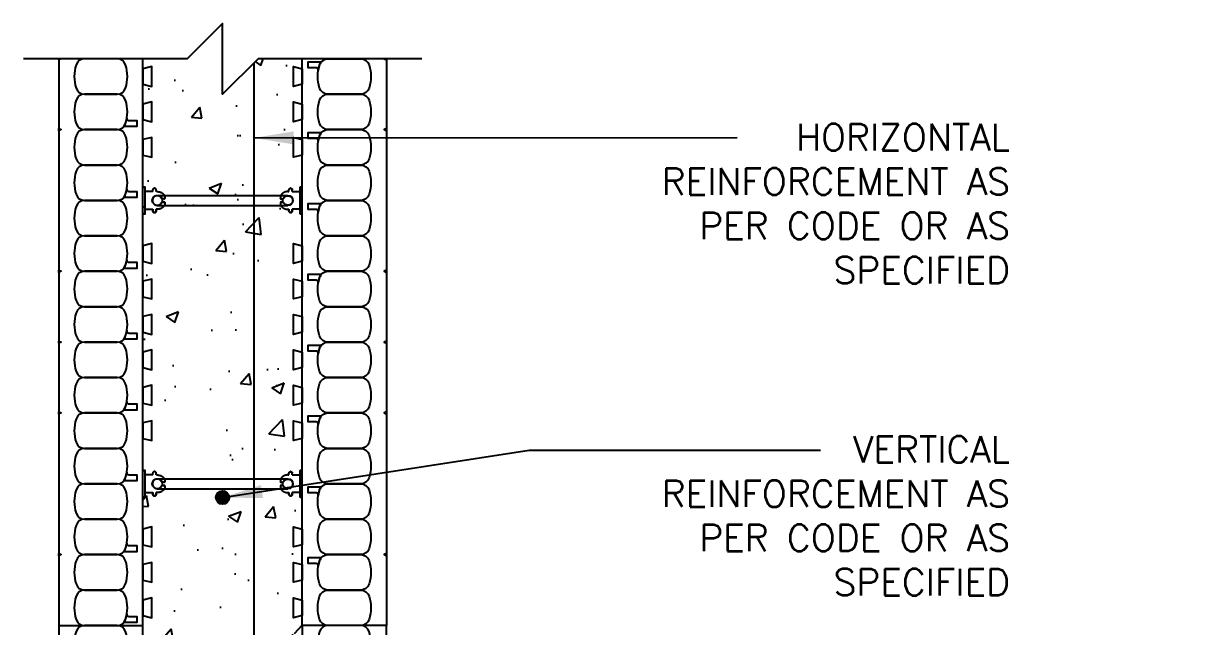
# Model space of a CAD drawing. Header units: inches. Extents: x 349.7 to 382.6, y 97.4 to 155.9.
# Drawn here: x 349.66 to 382.61, y 138.88 to 155.91 of the extents above; entities that cross this region are included whole.
import ezdxf

# ---------------------------------------------------------------- set-up
doc = ezdxf.new("R2010")
doc.units = ezdxf.units.IN
doc.header["$MEASUREMENT"] = 0
for name, color, linetype in [('HATCH', 12, 'Continuous'), ('line25', 2, 'Continuous'), ('LINE3', 3, 'Continuous'), ('LINE50', 5, 'Continuous'), ('LINE65', 3, 'Continuous'), ('LINE9', 9, 'Continuous'), ('TEXT', 4, 'Continuous')]:
    doc.layers.add(name, color=color, linetype=linetype)
doc.styles.add('DIM', font='romans.shx', dxfattribs={"width": 0.7})
doc.styles.add('ROMANS', font='romans.shx', dxfattribs={"height": 0.75})
doc.dimstyles.new('ext_12', dxfattribs={"dimscale": 12, "dimtxt": 0.09375, "dimasz": 0.09375, "dimexe": 0.09375, "dimexo": 0.0625, "dimgap": 0.0625, "dimtad": 1, "dimzin": 3, "dimdsep": 46, "dimlunit": 4, "dimtxsty": 'DIM', "dimcen": 0.09, "dimdle": 0.09375, "dimclrt": 4, "dimadec": 0, "dimazin": 0, "dimtfac": 1, "dimtmove": 2, "dimatfit": 3, "dimfxl": 0, "dimfrac": 2, "dimtolj": 1, "dimtzin": 0, "dimarcsym": 0})

# ---------------------------------------------------------------- blocks, each defined once
blk = doc.blocks.new('WEB_4_CENTRE_TOP')
for p, q in [((3.688, 0.141), (0, 0.141)), ((3.688, -0.141), (0, -0.141))]:
    blk.add_line(p, q)
for centre in [(0, 0), (3.688, 0)]:
    blk.add_circle(centre, 0.141)
blk = doc.blocks.new('Connector')
at = {"layer": 'LINE9'}
for p, q in [((0.062, -0.375), (0.062, 0.375)), ((0.281, 0.25), (0.062, 0.25))]:
    blk.add_line(p, q, dxfattribs=at)
for points, weights in [([(0.007, 0.375), (0.004, 0.375), (0, 0.375)], [1, 0.972587069138, 0.950305488115]), ([(0.327, 0.343), (0.308, 0.343), (0.281, 0.317), (0.281, 0.297)], [1, 0.85355339, 0.85355339, 1]), ([(0.328, 0.343), (0.327, 0.343), (0.327, 0.343)], [1, 0.70710678, 1]), ([(0.375, 0.297), (0.375, 0.317), (0.348, 0.343), (0.329, 0.343)], [1, 0.85355339, 0.85355339, 1]), ([(0.406, 0.25), (0.546, 0.25), (0.619, 0.131)], [0.958404415409, 0.794674173519, 0.864651571113]), ([(0.619, 0.052), (0.612, 0.049), (0.604, 0.049)], [0.83615024178, 0.892081430621, 1]), ([(0.281, -0.297), (0.281, -0.317), (0.308, -0.343), (0.327, -0.343)], [1, 0.85355339, 0.85355339, 1]), ([(0.327, -0.343), (0.281, -0.343), (0.281, -0.297)], [1, 0.70710678, 1]), ([(0.329, -0.343), (0.348, -0.343), (0.375, -0.317), (0.375, -0.297)], [1, 0.85355339, 0.85355339, 1]), ([(0.375, -0.297), (0.375, -0.343), (0.329, -0.343)], [1, 0.70710678, 1]), ([(0.619, -0.131), (0.546, -0.25), (0.406, -0.25)], [0.864651574428, 0.794674169686, 0.958404415195]), ([(0.604, -0.049), (0.612, -0.049), (0.619, -0.052)], [1, 0.89208144177, 0.836150253337]), ([(0, -0.375), (0.004, -0.375), (0.007, -0.375)], [0.950305488115, 0.972587069138, 1])]:
    blk.add_rational_spline(points, weights, degree=2, dxfattribs=at)
for points, degree in [([(0, 0.375), (0.002, 0.375), (0.005, 0.375), (0.007, 0.375)], 3), ([(0.007, 0.375), (0.021, 0.375), (0.051, 0.375), (0.062, 0.375), (0.062, 0.375)], 3), ([(0.327, 0.343), (0.327, 0.343), (0.328, 0.343), (0.328, 0.343)], 3), ([(0.328, 0.343), (0.329, 0.343), (0.329, 0.343), (0.329, 0.343)], 3), ([(0.281, 0.25), (0.281, 0.297)], 1), ([(0.375, 0.25), (0.375, 0.297)], 1), ([(0.406, 0.25), (0.375, 0.25)], 1), ([(0.406, 0.25), (0.406, 0.25)], 1), ([(0.406, 0.25), (0.406, 0.25)], 1), ([(0.406, 0.25), (0.406, 0.25)], 1), ([(0.406, 0.25), (0.406, 0.25)], 1), ([(0.406, 0.25), (0.406, 0.25)], 1), ([(0.406, 0.25), (0.406, 0.25)], 1), ([(0.406, 0.25), (0.406, 0.25)], 1), ([(0.406, 0.25), (0.406, 0.25)], 1), ([(0.406, 0.25), (0.406, 0.25)], 1), ([(0.406, 0.25), (0.406, 0.25)], 1), ([(0.406, 0.25), (0.406, 0.25)], 1), ([(0.406, 0.25), (0.406, 0.25)], 1), ([(0.406, 0.25), (0.406, 0.25)], 1), ([(0.406, 0.25), (0.406, 0.25)], 1), ([(0.406, 0.25), (0.406, 0.25)], 1), ([(0.406, 0.25), (0.406, 0.25)], 1), ([(0.406, 0.25), (0.406, 0.25)], 1), ([(0.406, 0.25), (0.406, 0.25)], 1), ([(0.406, 0.25), (0.406, 0.25)], 1), ([(0.406, 0.25), (0.406, 0.25)], 1), ([(0.406, 0.25), (0.406, 0.25)], 1), ([(0.406, 0.25), (0.406, 0.25)], 1), ([(0.406, 0.25), (0.406, 0.25)], 1), ([(0.406, 0.25), (0.406, 0.25)], 1), ([(0.604, 0.049), (0.532, 0.049)], 1), ([(0.532, 0.049), (0.532, 0.049)], 1), ([(0.532, 0.049), (0.532, 0.049)], 1), ([(0.532, 0.049), (0.532, 0.049)], 1), ([(0.532, 0.049), (0.532, 0.049)], 1), ([(0.532, 0.049), (0.532, 0.049)], 1), ([(0.532, 0.049), (0.532, 0.049)], 1), ([(0.532, 0.049), (0.532, 0.049)], 1), ([(0.532, 0.049), (0.532, 0.049)], 1), ([(0.532, 0.049), (0.532, 0.049)], 1), ([(0.532, 0.049), (0.532, 0.049)], 1), ([(0.604, 0.049), (0.609, 0.049), (0.614, 0.05), (0.619, 0.052)], 3), ([(0.604, 0.049), (0.604, 0.049)], 1), ([(0.604, 0.049), (0.604, 0.049)], 1), ([(0.604, 0.049), (0.604, 0.049)], 1), ([(0.604, 0.049), (0.604, 0.049)], 1), ([(0.619, 0.131), (0.619, 0.052)], 1), ([(0.619, 0.131), (0.619, 0.131)], 1), ([(0.619, 0.131), (0.619, 0.131)], 1), ([(0.619, 0.131), (0.619, 0.131)], 1), ([(0.619, 0.131), (0.619, 0.131)], 1), ([(0.062, -0.25), (0.281, -0.25)], 1), ([(0.281, -0.297), (0.281, -0.25)], 1), ([(0.281, -0.25), (0.281, -0.297)], 1), ([(0.375, -0.25), (0.375, -0.297)], 1), ([(0.375, -0.297), (0.375, -0.25)], 1), ([(0.406, -0.25), (0.375, -0.25)], 1), ([(0.406, -0.25), (0.406, -0.25)], 1), ([(0.406, -0.25), (0.406, -0.25)], 1), ([(0.406, -0.25), (0.406, -0.25)], 1), ([(0.406, -0.25), (0.406, -0.25)], 1), ([(0.406, -0.25), (0.406, -0.25)], 1), ([(0.406, -0.25), (0.406, -0.25)], 1), ([(0.406, -0.25), (0.406, -0.25)], 1), ([(0.406, -0.25), (0.406, -0.25)], 1), ([(0.406, -0.25), (0.406, -0.25)], 1), ([(0.406, -0.25), (0.406, -0.25)], 1), ([(0.406, -0.25), (0.406, -0.25)], 1), ([(0.532, -0.049), (0.604, -0.049)], 1), ([(0.604, -0.049), (0.58, -0.049), (0.556, -0.049), (0.532, -0.049)], 3), ([(0.532, -0.049), (0.532, -0.049)], 1), ([(0.532, -0.049), (0.532, -0.049)], 1), ([(0.532, -0.049), (0.532, -0.049)], 1), ([(0.532, -0.049), (0.532, -0.049)], 1), ([(0.619, -0.052), (0.614, -0.05), (0.609, -0.049), (0.604, -0.049)], 3), ([(0.604, -0.049), (0.604, -0.049)], 1), ([(0.604, -0.049), (0.604, -0.049)], 1), ([(0.604, -0.049), (0.604, -0.049)], 1), ([(0.604, -0.049), (0.604, -0.049)], 1), ([(0.604, -0.049), (0.604, -0.049)], 1), ([(0.604, -0.049), (0.604, -0.049)], 1), ([(0.604, -0.049), (0.604, -0.049)], 1), ([(0.604, -0.049), (0.604, -0.049)], 1), ([(0.619, -0.052), (0.619, -0.131)], 1), ([(0.619, -0.131), (0.619, -0.131)], 1), ([(0.619, -0.131), (0.619, -0.131)], 1), ([(0.619, -0.131), (0.619, -0.131)], 1), ([(0.619, -0.131), (0.619, -0.131)], 1), ([(0.007, -0.375), (0.005, -0.375), (0.002, -0.375), (0, -0.375)], 3), ([(0.062, -0.375), (0.062, -0.375), (0.051, -0.375), (0.021, -0.375), (0.007, -0.375)], 3), ([(0.328, -0.343), (0.328, -0.343), (0.327, -0.343), (0.327, -0.343)], 3), ([(0.329, -0.343), (0.329, -0.343), (0.329, -0.343), (0.328, -0.343)], 3)]:
    blk.add_open_spline(points, degree=degree, dxfattribs=at)
for points, weights, knots in [([(0.062, 0.375), (0.062, 0.375), (0.046, 0.375), (0.03, 0.375), (0.007, 0.375)], [0.868718858569, 0.861102746415, 1, 0.861102734288, 0.868718859898], [0, 0, 0, 0.5, 0.5, 1, 1, 1]), ([(0.532, 0.049), (0.472, 0.203), (0.333, 0.113), (0.157, 0), (0.333, -0.113), (0.472, -0.203), (0.532, -0.049)], [0.899508922286, 0.599718215298, 1, 0.54226024, 1, 0.599718224335, 0.899508908749], [0, 0, 0, 0.318112, 0.318112, 0.681888, 0.681888, 1, 1, 1]), ([(0.007, -0.375), (0.03, -0.375), (0.046, -0.375), (0.062, -0.375), (0.062, -0.375)], [0.868718859319, 0.861102739573, 1, 0.861102742958, 0.868718858948], [0, 0, 0, 0.5, 0.5, 1, 1, 1])]:
    blk.add_rational_spline(points, weights, degree=2, knots=knots, dxfattribs=at)

msp = doc.modelspace()

# ---------------------------------------------------------------- hatches: boundary and pattern name
at = {"layer": 'HATCH'}
h = msp.add_hatch(dxfattribs=at)
h.set_pattern_fill('AR-CONC', color=256, scale=0.5, style=0)
h.set_pattern_definition([(50, (82.9807, 17.8947), (3.5863, -0.31376), [0.375, -4.125]), (355, (82.9807, 17.8947), (-0.693757, 3.76096), [0.3, -3.3]), (100.4514, (83.2795, 17.8685), (2.892547, 3.447198), [0.3187, -3.50571]), (46.1842, (82.9807, 18.8947), (5.336205, -0.827595), [0.5625, -6.1875]), (96.6356, (83.4254, 18.8257), (4.67331, 4.87059), [0.47805, -5.258565]), (351.1842, (82.9807, 18.8947), (4.67331, 4.87059), [0.45, -4.95]), (21, (83.4807, 18.6447), (2.984535, -2.013094), [0.375, -4.125]), (326, (83.4807, 18.6447), (1.216577, 3.62575), [0.3, -3.3]), (71.4514, (83.7294, 18.477), (4.201113, 1.612652), [0.3187, -3.50571]), (37.5, (82.9807, 17.8947), (0.0607993, 1.6644693), [0, -3.26, 0, -3.35, 0, -3.3125]), (7.5, (82.9807, 17.8947), (1.315348, 1.972059), [0, -1.91, 0, -3.185, 0, -1.2625]), (327.5, (81.8657, 17.8947), (2.669112, -0.1127744), [0, -1.25, 0, -3.9, 0, -5.175]), (317.5, (81.3657, 17.8947), (2.915931, 0.500525), [0, -1.625, 0, -2.59, 0, -3.675])])
edge = h.paths.add_edge_path()
edge.add_line((381.6133, 127.9125), (381.6133, 128.9125))
edge.add_line((381.6133, 128.9125), (380.6133, 129.9125))
edge.add_line((380.6133, 129.9125), (382.6133, 129.9125))
edge.add_line((382.6133, 129.9125), (381.6133, 130.9125))
edge.add_line((381.6133, 130.9125), (381.6133, 131.9125))
edge.add_line((381.6133, 131.9125), (381.5011, 131.9125))
edge.add_line((381.5011, 131.9125), (381.5635, 132.1625))
edge.add_line((381.5635, 132.1625), (381.0011, 132.1625))
edge.add_line((381.0011, 132.1625), (381.0635, 131.9125))
edge.add_line((381.0635, 131.9125), (380.5011, 131.9125))
edge.add_line((380.5011, 131.9125), (380.5635, 132.1625))
edge.add_line((380.5635, 132.1625), (380.2823, 132.1625))
edge.add_line((380.2823, 132.1625), (380.0011, 132.1625))
edge.add_line((380.0011, 132.1625), (380.0635, 131.9125))
edge.add_line((380.0635, 131.9125), (379.5011, 131.9125))
edge.add_line((379.5011, 131.9125), (379.5635, 132.1625))
edge.add_line((379.5635, 132.1625), (379.0011, 132.1625))
edge.add_line((379.0011, 132.1625), (379.0635, 131.9125))
edge.add_line((379.0635, 131.9125), (378.5011, 131.9125))
edge.add_line((378.5011, 131.9125), (378.5635, 132.1625))
edge.add_line((378.5635, 132.1625), (378.0011, 132.1625))
edge.add_line((378.0011, 132.1625), (378.0635, 131.9125))
edge.add_line((378.0635, 131.9125), (377.5011, 131.9125))
edge.add_line((377.5011, 131.9125), (377.5635, 132.1625))
edge.add_line((377.5635, 132.1625), (375.0011, 132.1625))
edge.add_line((375.0011, 132.1625), (375.0635, 131.9125))
edge.add_line((375.0635, 131.9125), (374.5011, 131.9125))
edge.add_line((374.5011, 131.9125), (374.5635, 132.1625))
edge.add_line((374.5635, 132.1625), (374.0011, 132.1625))
edge.add_line((374.0011, 132.1625), (374.0635, 131.9125))
edge.add_line((374.0635, 131.9125), (373.5011, 131.9125))
edge.add_line((373.5011, 131.9125), (373.5635, 132.1625))
edge.add_line((373.5635, 132.1625), (373.0011, 132.1625))
edge.add_line((373.0011, 132.1625), (373.0635, 131.9125))
edge.add_line((373.0635, 131.9125), (372.5011, 131.9125))
edge.add_line((372.5011, 131.9125), (372.5635, 132.1625))
edge.add_line((372.5635, 132.1625), (372.0011, 132.1625))
edge.add_line((372.0011, 132.1625), (372.0635, 131.9125))
edge.add_line((372.0635, 131.9125), (371.5011, 131.9125))
edge.add_line((371.5011, 131.9125), (371.5635, 132.1625))
edge.add_line((371.5635, 132.1625), (371.0011, 132.1625))
edge.add_line((371.0011, 132.1625), (371.0635, 131.9125))
edge.add_line((371.0635, 131.9125), (370.5011, 131.9125))
edge.add_line((370.5011, 131.9125), (370.5635, 132.1625))
edge.add_line((370.5635, 132.1625), (370.0011, 132.1625))
edge.add_line((370.0011, 132.1625), (370.0635, 131.9125))
edge.add_line((370.0635, 131.9125), (369.5011, 131.9125))
edge.add_line((369.5011, 131.9125), (369.5635, 132.1625))
edge.add_line((369.5635, 132.1625), (367.0011, 132.1625))
edge.add_line((367.0011, 132.1625), (367.0635, 131.9125))
edge.add_line((367.0635, 131.9125), (366.5011, 131.9125))
edge.add_line((366.5011, 131.9125), (366.5635, 132.1625))
edge.add_line((366.5635, 132.1625), (366.0011, 132.1625))
edge.add_line((366.0011, 132.1625), (366.0635, 131.9125))
edge.add_line((366.0635, 131.9125), (365.5011, 131.9125))
edge.add_line((365.5011, 131.9125), (365.5635, 132.1625))
edge.add_line((365.5635, 132.1625), (365.0011, 132.1625))
edge.add_line((365.0011, 132.1625), (365.0635, 131.9125))
edge.add_line((365.0635, 131.9125), (364.5011, 131.9125))
edge.add_line((364.5011, 131.9125), (364.5635, 132.1625))
edge.add_line((364.5635, 132.1625), (364.0011, 132.1625))
edge.add_line((364.0011, 132.1625), (364.0635, 131.9125))
edge.add_line((364.0635, 131.9125), (363.5011, 131.9125))
edge.add_line((363.5011, 131.9125), (363.5635, 132.1625))
edge.add_line((363.5635, 132.1625), (363.0011, 132.1625))
edge.add_line((363.0011, 132.1625), (363.0635, 131.9125))
edge.add_line((363.0635, 131.9125), (362.5011, 131.9125))
edge.add_line((362.5011, 131.9125), (362.5635, 132.1625))
edge.add_line((362.5635, 132.1625), (362.0011, 132.1625))
edge.add_line((362.0011, 132.1625), (362.0635, 131.9125))
edge.add_line((362.0635, 131.9125), (361.5011, 131.9125))
edge.add_line((361.5011, 131.9125), (361.5635, 132.1625))
edge.add_line((361.5635, 132.1625), (358.7823, 132.1625))
edge.add_arc((358.7823, 133.4125), 1.25, 180, 270, ccw=False)
edge.add_line((357.5323, 133.4125), (357.5323, 136.1936))
edge.add_line((357.5323, 136.1936), (357.2823, 136.1313))
edge.add_line((357.2823, 136.1313), (357.2823, 136.6936))
edge.add_line((357.2823, 136.6936), (357.5323, 136.6313))
edge.add_line((357.5323, 136.6313), (357.5323, 137.1936))
edge.add_line((357.5323, 137.1936), (357.2823, 137.1313))
edge.add_line((357.2823, 137.1313), (357.2823, 137.6936))
edge.add_line((357.2823, 137.6936), (357.5323, 137.6313))
edge.add_line((357.5323, 137.6313), (357.5323, 138.1936))
edge.add_line((357.5323, 138.1936), (357.2823, 138.1313))
edge.add_line((357.2823, 138.1313), (357.2823, 138.6936))
edge.add_line((357.2823, 138.6936), (357.5323, 138.6313))
edge.add_line((357.5323, 138.6313), (357.5323, 139.1936))
edge.add_line((357.5323, 139.1936), (357.2823, 139.1313))
edge.add_line((357.2823, 139.1313), (357.2823, 139.6936))
edge.add_line((357.2823, 139.6936), (357.5323, 139.6313))
edge.add_line((357.5323, 139.6313), (357.5323, 140.1936))
edge.add_line((357.5323, 140.1936), (357.2823, 140.1313))
edge.add_line((357.2823, 140.1313), (357.2823, 140.6936))
edge.add_line((357.2823, 140.6936), (357.5323, 140.6313))
edge.add_line((357.5323, 140.6313), (357.5323, 141.1936))
edge.add_line((357.5323, 141.1936), (357.2823, 141.1313))
edge.add_line((357.2823, 141.1313), (357.2823, 141.6936))
edge.add_line((357.2823, 141.6936), (357.5323, 141.6313))
edge.add_line((357.5323, 141.6313), (357.5323, 144.1936))
edge.add_line((357.5323, 144.1936), (357.2823, 144.1313))
edge.add_line((357.2823, 144.1313), (357.2823, 144.6936))
edge.add_line((357.2823, 144.6936), (357.5323, 144.6313))
edge.add_line((357.5323, 144.6313), (357.5323, 145.1936))
edge.add_line((357.5323, 145.1936), (357.2823, 145.1313))
edge.add_line((357.2823, 145.1313), (357.2823, 145.6936))
edge.add_line((357.2823, 145.6936), (357.5323, 145.6313))
edge.add_line((357.5323, 145.6313), (357.5323, 146.1936))
edge.add_line((357.5323, 146.1936), (357.2823, 146.1313))
edge.add_line((357.2823, 146.1313), (357.2823, 146.6936))
edge.add_line((357.2823, 146.6936), (357.5323, 146.6313))
edge.add_line((357.5323, 146.6313), (357.5323, 147.1936))
edge.add_line((357.5323, 147.1936), (357.2823, 147.1313))
edge.add_line((357.2823, 147.1313), (357.2823, 147.6936))
edge.add_line((357.2823, 147.6936), (357.5323, 147.6313))
edge.add_line((357.5323, 147.6313), (357.5323, 148.1936))
edge.add_line((357.5323, 148.1936), (357.2823, 148.1313))
edge.add_line((357.2823, 148.1313), (357.2823, 148.6936))
edge.add_line((357.2823, 148.6936), (357.5323, 148.6313))
edge.add_line((357.5323, 148.6313), (357.5323, 149.1936))
edge.add_line((357.5323, 149.1936), (357.2823, 149.1313))
edge.add_line((357.2823, 149.1313), (357.2823, 149.6936))
edge.add_line((357.2823, 149.6936), (357.5323, 149.6313))
edge.add_line((357.5323, 149.6313), (357.5323, 152.1936))
edge.add_line((357.5323, 152.1936), (357.2823, 152.1313))
edge.add_line((357.2823, 152.1313), (357.2823, 152.6936))
edge.add_line((357.2823, 152.6936), (357.5323, 152.6313))
edge.add_line((357.5323, 152.6313), (357.5323, 153.1936))
edge.add_line((357.5323, 153.1936), (357.2823, 153.1313))
edge.add_line((357.2823, 153.1313), (357.2823, 153.6936))
edge.add_line((357.2823, 153.6936), (357.5323, 153.6313))
edge.add_line((357.5323, 153.6313), (357.5323, 154.1936))
edge.add_line((357.5323, 154.1936), (357.2823, 154.1313))
edge.add_line((357.2823, 154.1313), (357.2823, 154.6936))
edge.add_line((357.2823, 154.6936), (357.5323, 154.6313))
edge.add_line((357.5323, 154.6313), (357.5323, 154.9125))
edge.add_line((357.5323, 154.9125), (356.2822, 154.9125))
edge.add_line((356.2822, 154.9125), (355.2822, 153.9125))
edge.add_line((355.2822, 153.9125), (355.2822, 155.9125))
edge.add_line((355.2822, 155.9125), (354.2822, 154.9125))
edge.add_line((354.2822, 154.9125), (353.0323, 154.9125))
edge.add_line((353.0323, 154.9125), (353.0323, 154.6313))
edge.add_line((353.0323, 154.6313), (353.2823, 154.6936))
edge.add_line((353.2823, 154.6936), (353.2823, 154.1313))
edge.add_line((353.2823, 154.1313), (353.0323, 154.1936))
edge.add_line((353.0323, 154.1936), (353.0323, 153.6313))
edge.add_line((353.0323, 153.6313), (353.2823, 153.6936))
edge.add_line((353.2823, 153.6936), (353.2823, 153.1313))
edge.add_line((353.2823, 153.1313), (353.0323, 153.1936))
edge.add_line((353.0323, 153.1936), (353.0323, 152.6313))
edge.add_line((353.0323, 152.6313), (353.2823, 152.6936))
edge.add_line((353.2823, 152.6936), (353.2823, 152.1313))
edge.add_line((353.2823, 152.1313), (353.0323, 152.1936))
edge.add_line((353.0323, 152.1936), (353.0323, 149.6313))
edge.add_line((353.0323, 149.6313), (353.2823, 149.6936))
edge.add_line((353.2823, 149.6936), (353.2823, 149.1313))
edge.add_line((353.2823, 149.1313), (353.0323, 149.1936))
edge.add_line((353.0323, 149.1936), (353.0323, 148.6313))
edge.add_line((353.0323, 148.6313), (353.2823, 148.6936))
edge.add_line((353.2823, 148.6936), (353.2823, 148.1313))
edge.add_line((353.2823, 148.1313), (353.0323, 148.1936))
edge.add_line((353.0323, 148.1936), (353.0323, 147.6313))
edge.add_line((353.0323, 147.6313), (353.2823, 147.6936))
edge.add_line((353.2823, 147.6936), (353.2823, 147.1313))
edge.add_line((353.2823, 147.1313), (353.0323, 147.1936))
edge.add_line((353.0323, 147.1936), (353.0323, 146.6313))
edge.add_line((353.0323, 146.6313), (353.2823, 146.6936))
edge.add_line((353.2823, 146.6936), (353.2823, 146.1313))
edge.add_line((353.2823, 146.1313), (353.0323, 146.1936))
edge.add_line((353.0323, 146.1936), (353.0323, 145.6313))
edge.add_line((353.0323, 145.6313), (353.2823, 145.6936))
edge.add_line((353.2823, 145.6936), (353.2823, 145.1313))
edge.add_line((353.2823, 145.1313), (353.0323, 145.1936))
edge.add_line((353.0323, 145.1936), (353.0323, 144.6313))
edge.add_line((353.0323, 144.6313), (353.2823, 144.6936))
edge.add_line((353.2823, 144.6936), (353.2823, 144.1313))
edge.add_line((353.2823, 144.1313), (353.0323, 144.1936))
edge.add_line((353.0323, 144.1936), (353.0323, 141.6313))
edge.add_line((353.0323, 141.6313), (353.2823, 141.6936))
edge.add_line((353.2823, 141.6936), (353.2823, 141.1313))
edge.add_line((353.2823, 141.1313), (353.0323, 141.1936))
edge.add_line((353.0323, 141.1936), (353.0323, 140.6313))
edge.add_line((353.0323, 140.6313), (353.2823, 140.6936))
edge.add_line((353.2823, 140.6936), (353.2823, 140.1313))
edge.add_line((353.2823, 140.1313), (353.0323, 140.1936))
edge.add_line((353.0323, 140.1936), (353.0323, 139.6313))
edge.add_line((353.0323, 139.6313), (353.2823, 139.6936))
edge.add_line((353.2823, 139.6936), (353.2823, 139.1313))
edge.add_line((353.2823, 139.1313), (353.0323, 139.1936))
edge.add_line((353.0323, 139.1936), (353.0323, 138.9125))
edge.add_line((353.0323, 138.9125), (353.0323, 138.9125))
edge.add_line((353.0323, 138.9125), (353.0323, 138.6313))
edge.add_line((353.0323, 138.6313), (353.2823, 138.6936))
edge.add_line((353.2823, 138.6936), (353.2823, 138.1313))
edge.add_line((353.2823, 138.1313), (353.0323, 138.1936))
edge.add_line((353.0323, 138.1936), (353.0323, 137.6313))
edge.add_line((353.0323, 137.6313), (353.2823, 137.6936))
edge.add_line((353.2823, 137.6936), (353.2823, 137.1313))
edge.add_line((353.2823, 137.1313), (353.0323, 137.1936))
edge.add_line((353.0323, 137.1936), (353.0323, 136.6313))
edge.add_line((353.0323, 136.6313), (353.2823, 136.6936))
edge.add_line((353.2823, 136.6936), (353.2823, 136.1313))
edge.add_line((353.2823, 136.1313), (353.0323, 136.1936))
edge.add_line((353.0323, 136.1936), (353.0323, 133.9125))
edge.add_line((353.0323, 133.9125), (353.4073, 133.9125))
edge.add_arc((359.2982, 134.4776), 5.918, 185.47947, 223.26364)
edge.add_arc((353.5323, 129.051), 2, 25.51609, 43.26364, ccw=False)
edge.add_arc((353.5323, 130.774), 2, 316.73636, 334.48391, ccw=False)
edge.add_arc((359.2982, 125.3474), 5.918, 136.73636, 174.52053)
edge.add_line((353.4073, 125.9125), (353.0323, 125.9125))
edge.add_line((353.0323, 125.9125), (353.0323, 123.6313))
edge.add_line((353.0323, 123.6313), (353.2823, 123.6936))
edge.add_line((353.2823, 123.6936), (353.2823, 123.1313))
edge.add_line((353.2823, 123.1313), (353.0323, 123.1936))
edge.add_line((353.0323, 123.1936), (353.0323, 122.6313))
edge.add_line((353.0323, 122.6313), (353.2823, 122.6936))
edge.add_line((353.2823, 122.6936), (353.2823, 122.1313))
edge.add_line((353.2823, 122.1313), (353.0323, 122.1936))
edge.add_line((353.0323, 122.1936), (353.0323, 121.6313))
edge.add_line((353.0323, 121.6313), (353.2823, 121.6936))
edge.add_line((353.2823, 121.6936), (353.2823, 121.1313))
edge.add_line((353.2823, 121.1313), (353.0323, 121.1936))
edge.add_line((353.0323, 121.1936), (353.0323, 120.9125))
edge.add_line((353.0323, 120.9125), (353.0323, 120.9125))
edge.add_line((353.0323, 120.9125), (353.0323, 120.6313))
edge.add_line((353.0323, 120.6313), (353.2823, 120.6936))
edge.add_line((353.2823, 120.6936), (353.2823, 120.1313))
edge.add_line((353.2823, 120.1313), (353.0323, 120.1936))
edge.add_line((353.0323, 120.1936), (353.0323, 119.6313))
edge.add_line((353.0323, 119.6313), (353.2823, 119.6936))
edge.add_line((353.2823, 119.6936), (353.2823, 119.1313))
edge.add_line((353.2823, 119.1313), (353.0323, 119.1936))
edge.add_line((353.0323, 119.1936), (353.0323, 118.6313))
edge.add_line((353.0323, 118.6313), (353.2823, 118.6936))
edge.add_line((353.2823, 118.6936), (353.2823, 118.1313))
edge.add_line((353.2823, 118.1313), (353.0323, 118.1936))
edge.add_line((353.0323, 118.1936), (353.0323, 115.6313))
edge.add_line((353.0323, 115.6313), (353.2823, 115.6936))
edge.add_line((353.2823, 115.6936), (353.2823, 115.1313))
edge.add_line((353.2823, 115.1313), (353.0323, 115.1936))
edge.add_line((353.0323, 115.1936), (353.0323, 114.6313))
edge.add_line((353.0323, 114.6313), (353.2823, 114.6936))
edge.add_line((353.2823, 114.6936), (353.2823, 114.1313))
edge.add_line((353.2823, 114.1313), (353.0323, 114.1936))
edge.add_line((353.0323, 114.1936), (353.0323, 113.6313))
edge.add_line((353.0323, 113.6313), (353.2823, 113.6936))
edge.add_line((353.2823, 113.6936), (353.2823, 113.1313))
edge.add_line((353.2823, 113.1313), (353.0323, 113.1936))
edge.add_line((353.0323, 113.1936), (353.0323, 112.6313))
edge.add_line((353.0323, 112.6313), (353.2823, 112.6936))
edge.add_line((353.2823, 112.6936), (353.2823, 112.1313))
edge.add_line((353.2823, 112.1313), (353.0323, 112.1936))
edge.add_line((353.0323, 112.1936), (353.0323, 111.6313))
edge.add_line((353.0323, 111.6313), (353.2823, 111.6936))
edge.add_line((353.2823, 111.6936), (353.2823, 111.1313))
edge.add_line((353.2823, 111.1313), (353.0323, 111.1936))
edge.add_line((353.0323, 111.1936), (353.0323, 110.6313))
edge.add_line((353.0323, 110.6313), (353.2823, 110.6936))
edge.add_line((353.2823, 110.6936), (353.2823, 110.1313))
edge.add_line((353.2823, 110.1313), (353.0323, 110.1936))
edge.add_line((353.0323, 110.1936), (353.0323, 107.6313))
edge.add_line((353.0323, 107.6313), (353.2823, 107.6936))
edge.add_line((353.2823, 107.6936), (353.2823, 107.1313))
edge.add_line((353.2823, 107.1313), (353.0323, 107.1936))
edge.add_line((353.0323, 107.1936), (353.0323, 106.6313))
edge.add_line((353.0323, 106.6313), (353.2823, 106.6936))
edge.add_line((353.2823, 106.6936), (353.2823, 106.1313))
edge.add_line((353.2823, 106.1313), (353.0323, 106.1936))
edge.add_line((353.0323, 106.1936), (353.0323, 105.6313))
edge.add_line((353.0323, 105.6313), (353.2823, 105.6936))
edge.add_line((353.2823, 105.6936), (353.2823, 105.1313))
edge.add_line((353.2823, 105.1313), (353.0323, 105.1936))
edge.add_line((353.0323, 105.1936), (353.0323, 104.9125))
edge.add_line((353.0323, 104.9125), (354.2823, 104.9125))
edge.add_line((354.2823, 104.9125), (355.2823, 105.9125))
edge.add_line((355.2823, 105.9125), (355.2823, 103.9125))
edge.add_line((355.2823, 103.9125), (356.2823, 104.9125))
edge.add_line((356.2823, 104.9125), (357.5323, 104.9125))
edge.add_line((357.5323, 104.9125), (357.5323, 105.1936))
edge.add_line((357.5323, 105.1936), (357.2823, 105.1313))
edge.add_line((357.2823, 105.1313), (357.2823, 105.6936))
edge.add_line((357.2823, 105.6936), (357.5323, 105.6313))
edge.add_line((357.5323, 105.6313), (357.5323, 106.1936))
edge.add_line((357.5323, 106.1936), (357.2823, 106.1313))
edge.add_line((357.2823, 106.1313), (357.2823, 106.6936))
edge.add_line((357.2823, 106.6936), (357.5323, 106.6313))
edge.add_line((357.5323, 106.6313), (357.5323, 107.1936))
edge.add_line((357.5323, 107.1936), (357.2823, 107.1313))
edge.add_line((357.2823, 107.1313), (357.2823, 107.6936))
edge.add_line((357.2823, 107.6936), (357.5323, 107.6313))
edge.add_line((357.5323, 107.6313), (357.5323, 110.1936))
edge.add_line((357.5323, 110.1936), (357.2823, 110.1313))
edge.add_line((357.2823, 110.1313), (357.2823, 110.6936))
edge.add_line((357.2823, 110.6936), (357.5323, 110.6313))
edge.add_line((357.5323, 110.6313), (357.5323, 111.1936))
edge.add_line((357.5323, 111.1936), (357.2823, 111.1313))
edge.add_line((357.2823, 111.1313), (357.2823, 111.6936))
edge.add_line((357.2823, 111.6936), (357.5323, 111.6313))
edge.add_line((357.5323, 111.6313), (357.5323, 112.1936))
edge.add_line((357.5323, 112.1936), (357.2823, 112.1313))
edge.add_line((357.2823, 112.1313), (357.2823, 112.6936))
edge.add_line((357.2823, 112.6936), (357.5323, 112.6313))
edge.add_line((357.5323, 112.6313), (357.5323, 113.1936))
edge.add_line((357.5323, 113.1936), (357.2823, 113.1313))
edge.add_line((357.2823, 113.1313), (357.2823, 113.6936))
edge.add_line((357.2823, 113.6936), (357.5323, 113.6313))
edge.add_line((357.5323, 113.6313), (357.5323, 114.1936))
edge.add_line((357.5323, 114.1936), (357.2823, 114.1313))
edge.add_line((357.2823, 114.1313), (357.2823, 114.6936))
edge.add_line((357.2823, 114.6936), (357.5323, 114.6313))
edge.add_line((357.5323, 114.6313), (357.5323, 115.1936))
edge.add_line((357.5323, 115.1936), (357.2823, 115.1313))
edge.add_line((357.2823, 115.1313), (357.2823, 115.6936))
edge.add_line((357.2823, 115.6936), (357.5323, 115.6313))
edge.add_line((357.5323, 115.6313), (357.5323, 118.1936))
edge.add_line((357.5323, 118.1936), (357.2823, 118.1313))
edge.add_line((357.2823, 118.1313), (357.2823, 118.6936))
edge.add_line((357.2823, 118.6936), (357.5323, 118.6313))
edge.add_line((357.5323, 118.6313), (357.5323, 119.1936))
edge.add_line((357.5323, 119.1936), (357.2823, 119.1313))
edge.add_line((357.2823, 119.1313), (357.2823, 119.6936))
edge.add_line((357.2823, 119.6936), (357.5323, 119.6313))
edge.add_line((357.5323, 119.6313), (357.5323, 120.1936))
edge.add_line((357.5323, 120.1936), (357.2823, 120.1313))
edge.add_line((357.2823, 120.1313), (357.2823, 120.6936))
edge.add_line((357.2823, 120.6936), (357.5323, 120.6313))
edge.add_line((357.5323, 120.6313), (357.5323, 121.1936))
edge.add_line((357.5323, 121.1936), (357.2823, 121.1313))
edge.add_line((357.2823, 121.1313), (357.2823, 121.6936))
edge.add_line((357.2823, 121.6936), (357.5323, 121.6313))
edge.add_line((357.5323, 121.6313), (357.5323, 122.1936))
edge.add_line((357.5323, 122.1936), (357.2823, 122.1313))
edge.add_line((357.2823, 122.1313), (357.2823, 122.6936))
edge.add_line((357.2823, 122.6936), (357.5323, 122.6313))
edge.add_line((357.5323, 122.6313), (357.5323, 123.1936))
edge.add_line((357.5323, 123.1936), (357.2823, 123.1313))
edge.add_line((357.2823, 123.1313), (357.2823, 123.6936))
edge.add_line((357.2823, 123.6936), (357.5323, 123.6313))
edge.add_line((357.5323, 123.6313), (357.5323, 126.4125))
edge.add_arc((358.7823, 126.4125), 1.25, 90, 180, ccw=False)
edge.add_line((358.7823, 127.6625), (361.5635, 127.6625))
edge.add_line((361.5635, 127.6625), (361.5011, 127.9125))
edge.add_line((361.5011, 127.9125), (362.0635, 127.9125))
edge.add_line((362.0635, 127.9125), (362.0011, 127.6625))
edge.add_line((362.0011, 127.6625), (362.5635, 127.6625))
edge.add_line((362.5635, 127.6625), (362.5011, 127.9125))
edge.add_line((362.5011, 127.9125), (363.0635, 127.9125))
edge.add_line((363.0635, 127.9125), (363.0011, 127.6625))
edge.add_line((363.0011, 127.6625), (363.5635, 127.6625))
edge.add_line((363.5635, 127.6625), (363.5011, 127.9125))
edge.add_line((363.5011, 127.9125), (364.0635, 127.9125))
edge.add_line((364.0635, 127.9125), (364.0011, 127.6625))
edge.add_line((364.0011, 127.6625), (364.5635, 127.6625))
edge.add_line((364.5635, 127.6625), (364.5011, 127.9125))
edge.add_line((364.5011, 127.9125), (365.0635, 127.9125))
edge.add_line((365.0635, 127.9125), (365.0011, 127.6625))
edge.add_line((365.0011, 127.6625), (365.5635, 127.6625))
edge.add_line((365.5635, 127.6625), (365.5011, 127.9125))
edge.add_line((365.5011, 127.9125), (366.0635, 127.9125))
edge.add_line((366.0635, 127.9125), (366.0011, 127.6625))
edge.add_line((366.0011, 127.6625), (366.5635, 127.6625))
edge.add_line((366.5635, 127.6625), (366.5011, 127.9125))
edge.add_line((366.5011, 127.9125), (367.0635, 127.9125))
edge.add_line((367.0635, 127.9125), (367.0011, 127.6625))
edge.add_line((367.0011, 127.6625), (369.5635, 127.6625))
edge.add_line((369.5635, 127.6625), (369.5011, 127.9125))
edge.add_line((369.5011, 127.9125), (370.0635, 127.9125))
edge.add_line((370.0635, 127.9125), (370.0011, 127.6625))
edge.add_line((370.0011, 127.6625), (370.5635, 127.6625))
edge.add_line((370.5635, 127.6625), (370.5011, 127.9125))
edge.add_line((370.5011, 127.9125), (371.0635, 127.9125))
edge.add_line((371.0635, 127.9125), (371.0011, 127.6625))
edge.add_line((371.0011, 127.6625), (371.5635, 127.6625))
edge.add_line((371.5635, 127.6625), (371.5011, 127.9125))
edge.add_line((371.5011, 127.9125), (372.0635, 127.9125))
edge.add_line((372.0635, 127.9125), (372.0011, 127.6625))
edge.add_line((372.0011, 127.6625), (372.5635, 127.6625))
edge.add_line((372.5635, 127.6625), (372.5011, 127.9125))
edge.add_line((372.5011, 127.9125), (373.0635, 127.9125))
edge.add_line((373.0635, 127.9125), (373.0011, 127.6625))
edge.add_line((373.0011, 127.6625), (373.5635, 127.6625))
edge.add_line((373.5635, 127.6625), (373.5011, 127.9125))
edge.add_line((373.5011, 127.9125), (374.0635, 127.9125))
edge.add_line((374.0635, 127.9125), (374.0011, 127.6625))
edge.add_line((374.0011, 127.6625), (374.5635, 127.6625))
edge.add_line((374.5635, 127.6625), (374.5011, 127.9125))
edge.add_line((374.5011, 127.9125), (375.0635, 127.9125))
edge.add_line((375.0635, 127.9125), (375.0011, 127.6625))
edge.add_line((375.0011, 127.6625), (377.5635, 127.6625))
edge.add_line((377.5635, 127.6625), (377.5011, 127.9125))
edge.add_line((377.5011, 127.9125), (378.0635, 127.9125))
edge.add_line((378.0635, 127.9125), (378.0011, 127.6625))
edge.add_line((378.0011, 127.6625), (378.5635, 127.6625))
edge.add_line((378.5635, 127.6625), (378.5011, 127.9125))
edge.add_line((378.5011, 127.9125), (379.0635, 127.9125))
edge.add_line((379.0635, 127.9125), (379.0011, 127.6625))
edge.add_line((379.0011, 127.6625), (379.5635, 127.6625))
edge.add_line((379.5635, 127.6625), (379.5011, 127.9125))
edge.add_line((379.5011, 127.9125), (380.0635, 127.9125))
edge.add_line((380.0635, 127.9125), (380.0011, 127.6625))
edge.add_line((380.0011, 127.6625), (380.5635, 127.6625))
edge.add_line((380.5635, 127.6625), (380.5011, 127.9125))
edge.add_line((380.5011, 127.9125), (381.0635, 127.9125))
edge.add_line((381.0635, 127.9125), (381.0011, 127.6625))
edge.add_line((381.0011, 127.6625), (381.5635, 127.6625))
edge.add_line((381.5635, 127.6625), (381.5011, 127.9125))
edge.add_line((381.5011, 127.9125), (381.6133, 127.9125))
at = {"layer": 'LINE3'}
msp.add_hatch(color=256, dxfattribs=at).paths.add_polyline_path([(355.4698, 142.5219, 1), (355.0948, 142.5219, 1)])

# ---------------------------------------------------------------- linework, layer by layer
at = {"layer": 'line25'}
for p, q in [((353.0323, 138.9125), (353.0323, 154.9125)), ((357.5323, 138.9125), (357.5323, 154.9125)), ((353.0323, 129.9125), (353.0323, 138.9125)), ((357.5323, 138.9125), (357.5323, 133.4125))]:
    msp.add_line(p, q, dxfattribs=at)
for points in [[(353.0323, 154.1936), (353.2823, 154.1313), (353.2823, 154.6936), (353.0323, 154.6313)], [(357.5323, 154.1936), (357.2823, 154.1313), (357.2823, 154.6936), (357.5323, 154.6313)], [(353.0323, 153.1936), (353.2823, 153.1313), (353.2823, 153.6936), (353.0323, 153.6313)], [(357.5323, 153.1936), (357.2823, 153.1313), (357.2823, 153.6936), (357.5323, 153.6313)], [(353.0323, 152.1936), (353.2823, 152.1313), (353.2823, 152.6936), (353.0323, 152.6313)], [(357.5323, 152.1936), (357.2823, 152.1313), (357.2823, 152.6936), (357.5323, 152.6313)], [(353.0323, 149.1936), (353.2823, 149.1313), (353.2823, 149.6936), (353.0323, 149.6313)], [(357.5323, 149.1936), (357.2823, 149.1313), (357.2823, 149.6936), (357.5323, 149.6313)], [(353.0323, 148.1936), (353.2823, 148.1313), (353.2823, 148.6936), (353.0323, 148.6313)], [(357.5323, 148.1936), (357.2823, 148.1313), (357.2823, 148.6936), (357.5323, 148.6313)], [(353.0323, 147.1936), (353.2823, 147.1313), (353.2823, 147.6936), (353.0323, 147.6313)], [(357.5323, 147.1936), (357.2823, 147.1313), (357.2823, 147.6936), (357.5323, 147.6313)], [(353.0323, 146.1936), (353.2823, 146.1313), (353.2823, 146.6936), (353.0323, 146.6313)], [(357.5323, 146.1936), (357.2823, 146.1313), (357.2823, 146.6936), (357.5323, 146.6313)], [(353.0323, 145.1936), (353.2823, 145.1313), (353.2823, 145.6936), (353.0323, 145.6313)], [(357.5323, 145.1936), (357.2823, 145.1313), (357.2823, 145.6936), (357.5323, 145.6313)], [(353.0323, 144.1936), (353.2823, 144.1313), (353.2823, 144.6936), (353.0323, 144.6313)], [(357.5323, 144.1936), (357.2823, 144.1313), (357.2823, 144.6936), (357.5323, 144.6313)], [(353.0323, 141.1936), (353.2823, 141.1313), (353.2823, 141.6936), (353.0323, 141.6313)], [(357.5323, 141.1936), (357.2823, 141.1313), (357.2823, 141.6936), (357.5323, 141.6313)], [(353.0323, 140.1936), (353.2823, 140.1313), (353.2823, 140.6936), (353.0323, 140.6313)], [(357.5323, 140.1936), (357.2823, 140.1313), (357.2823, 140.6936), (357.5323, 140.6313)], [(353.0323, 139.1936), (353.2823, 139.1313), (353.2823, 139.6936), (353.0323, 139.6313)], [(357.5323, 139.1936), (357.2823, 139.1313), (357.2823, 139.6936), (357.5323, 139.6313)]]:
    msp.add_lwpolyline(points, close=True, dxfattribs=at)
at = {"layer": 'LINE3'}
msp.add_circle((355.2823, 142.5219), 0.1875, dxfattribs=at)
at = {"layer": 'LINE50'}
for p, q in [((350.6573, 154.9125), (350.6573, 138.9125)), ((359.9073, 154.9125), (359.9073, 138.9125)), ((350.6573, 138.9125), (353.0323, 138.9125)), ((350.6573, 138.9125), (353.0323, 138.9125)), ((350.6573, 138.9125), (350.6573, 129.9125)), ((350.6573, 138.9125), (353.0323, 138.9125)), ((359.9073, 138.9125), (357.5323, 138.9125)), ((359.9073, 138.9125), (357.5323, 138.9125)), ((359.9073, 138.9125), (357.5323, 138.9125)), ((359.9073, 134.5375), (359.9073, 138.9125))]:
    msp.add_line(p, q, dxfattribs=at)
at = {"layer": 'LINE65', "flags": 128}
msp.add_lwpolyline([(356.1673, 154.7975), (356.1673, 104.7974)], dxfattribs=at)
at = {"layer": 'LINE9', "flags": 128}
msp.add_lwpolyline([(360.9073, 154.9125), (356.2822, 154.9125), (355.2822, 153.9125), (355.2822, 155.9125), (354.2822, 154.9125), (349.6573, 154.9125)], dxfattribs=at)
at = {"layer": 'LINE9'}
for points in [[(350.7218, 154.9125), (350.6573, 154.8812), (350.6573, 154.9125)], [(359.8428, 154.9125), (359.9073, 154.8812), (359.9073, 154.9125)]]:
    msp.add_lwpolyline(points, dxfattribs=at)
for points in [[(352.5432, 154.0856, 0.1576708), (352.5432, 154.7394, 0.3253046), (352.3054, 154.9125), (351.3842, 154.9125, 0.3253046), (351.1463, 154.7394, 0.1576708), (351.1463, 154.0856, 0.3253046), (351.3842, 153.9125), (352.3054, 153.9125, 0.3253046)], [(358.0213, 154.0856, -0.1576708), (358.0213, 154.7394, -0.3253046), (358.2592, 154.9125), (359.1804, 154.9125, -0.3253046), (359.4182, 154.7394, -0.1576708), (359.4182, 154.0856, -0.3253046), (359.1804, 153.9125), (358.2592, 153.9125, -0.3253046)], [(358.0213, 154.7394, 0.0372667), (357.984, 154.5857, 0.4630356), (357.9223, 154.6584), (357.7007, 154.6584), (357.7007, 154.8292), (358.0468, 154.8292, 0.1890024), (358.0893, 154.8459, 0.1284074)], [(352.5432, 153.0856, 0.1576708), (352.5432, 153.7394, 0.3253046), (352.3054, 153.9125), (351.3842, 153.9125, 0.3253046), (351.1463, 153.7394, 0.1576708), (351.1463, 153.0856, 0.3253046), (351.3842, 152.9125), (352.3054, 152.9125, 0.3253046)], [(358.0213, 153.0856, -0.1576708), (358.0213, 153.7394, -0.3253046), (358.2592, 153.9125), (359.1804, 153.9125, -0.3253046), (359.4182, 153.7394, -0.1576708), (359.4182, 153.0856, -0.3253046), (359.1804, 152.9125), (358.2592, 152.9125, -0.3253046)], [(352.5432, 153.0856, 0.0372667), (352.5806, 153.2393, 0.4630356), (352.6422, 153.1666), (352.8638, 153.1666), (352.8638, 152.9957), (352.5177, 152.9957, 0.1890024), (352.4753, 152.9791, 0.1284074)], [(352.5432, 152.0856, 0.1576708), (352.5432, 152.7394, 0.3253046), (352.3054, 152.9125), (351.3842, 152.9125, 0.3253046), (351.1463, 152.7394, 0.1576708), (351.1463, 152.0856, 0.3253046), (351.3842, 151.9125), (352.3054, 151.9125, 0.3253046)], [(358.0213, 152.7394, 0.0372667), (357.984, 152.5857, 0.4630356), (357.9223, 152.6584), (357.7007, 152.6584), (357.7007, 152.8292), (358.0468, 152.8292, 0.1890024), (358.0893, 152.8459, 0.1284074)], [(358.0213, 152.0856, -0.1576708), (358.0213, 152.7394, -0.3253046), (358.2592, 152.9125), (359.1804, 152.9125, -0.3253046), (359.4182, 152.7394, -0.1576708), (359.4182, 152.0856, -0.3253046), (359.1804, 151.9125), (358.2592, 151.9125, -0.3253046)], [(352.5432, 151.0856, 0.1576708), (352.5432, 151.7394, 0.3253046), (352.3054, 151.9125), (351.3842, 151.9125, 0.3253046), (351.1463, 151.7394, 0.1576708), (351.1463, 151.0856, 0.3253046), (351.3842, 150.9125), (352.3054, 150.9125, 0.3253046)], [(358.0213, 151.0856, -0.1576708), (358.0213, 151.7394, -0.3253046), (358.2592, 151.9125), (359.1804, 151.9125, -0.3253046), (359.4182, 151.7394, -0.1576708), (359.4182, 151.0856, -0.3253046), (359.1804, 150.9125), (358.2592, 150.9125, -0.3253046)], [(352.5432, 151.0856, 0.0372667), (352.5806, 151.2393, 0.4630356), (352.6422, 151.1666), (352.8638, 151.1666), (352.8638, 150.9957), (352.5177, 150.9957, 0.1890024), (352.4753, 150.9791, 0.1284074)], [(352.5432, 150.0856, 0.1576708), (352.5432, 150.7394, 0.3253046), (352.3054, 150.9125), (351.3842, 150.9125, 0.3253046), (351.1463, 150.7394, 0.1576708), (351.1463, 150.0856, 0.3253046), (351.3842, 149.9125), (352.3054, 149.9125, 0.3253046)], [(358.0213, 150.7394, 0.0372667), (357.984, 150.5857, 0.4630356), (357.9223, 150.6584), (357.7007, 150.6584), (357.7007, 150.8292), (358.0468, 150.8292, 0.1890024), (358.0893, 150.8459, 0.1284074)], [(358.0213, 150.0856, -0.1576708), (358.0213, 150.7394, -0.3253046), (358.2592, 150.9125), (359.1804, 150.9125, -0.3253046), (359.4182, 150.7394, -0.1576708), (359.4182, 150.0856, -0.3253046), (359.1804, 149.9125), (358.2592, 149.9125, -0.3253046)], [(352.5432, 149.0856, 0.1576708), (352.5432, 149.7394, 0.3253046), (352.3054, 149.9125), (351.3842, 149.9125, 0.3253046), (351.1463, 149.7394, 0.1576708), (351.1463, 149.0856, 0.3253046), (351.3842, 148.9125), (352.3054, 148.9125, 0.3253046)], [(358.0213, 149.0856, -0.1576708), (358.0213, 149.7394, -0.3253046), (358.2592, 149.9125), (359.1804, 149.9125, -0.3253046), (359.4182, 149.7394, -0.1576708), (359.4182, 149.0856, -0.3253046), (359.1804, 148.9125), (358.2592, 148.9125, -0.3253046)], [(352.5432, 149.0856, 0.0372667), (352.5806, 149.2393, 0.4630356), (352.6422, 149.1666), (352.8638, 149.1666), (352.8638, 148.9957), (352.5177, 148.9957, 0.1890024), (352.4753, 148.9791, 0.1284074)], [(352.5432, 148.0856, 0.1576708), (352.5432, 148.7394, 0.3253046), (352.3054, 148.9125), (351.3842, 148.9125, 0.3253046), (351.1463, 148.7394, 0.1576708), (351.1463, 148.0856, 0.3253046), (351.3842, 147.9125), (352.3054, 147.9125, 0.3253046)], [(358.0213, 148.7394, 0.0372667), (357.984, 148.5857, 0.4630356), (357.9223, 148.6584), (357.7007, 148.6584), (357.7007, 148.8292), (358.0468, 148.8292, 0.1890024), (358.0893, 148.8459, 0.1284074)], [(358.0213, 148.0856, -0.1576708), (358.0213, 148.7394, -0.3253046), (358.2592, 148.9125), (359.1804, 148.9125, -0.3253046), (359.4182, 148.7394, -0.1576708), (359.4182, 148.0856, -0.3253046), (359.1804, 147.9125), (358.2592, 147.9125, -0.3253046)], [(352.5432, 147.0856, 0.1576708), (352.5432, 147.7394, 0.3253046), (352.3054, 147.9125), (351.3842, 147.9125, 0.3253046), (351.1463, 147.7394, 0.1576708), (351.1463, 147.0856, 0.3253046), (351.3842, 146.9125), (352.3054, 146.9125, 0.3253046)], [(358.0213, 147.0856, -0.1576708), (358.0213, 147.7394, -0.3253046), (358.2592, 147.9125), (359.1804, 147.9125, -0.3253046), (359.4182, 147.7394, -0.1576708), (359.4182, 147.0856, -0.3253046), (359.1804, 146.9125), (358.2592, 146.9125, -0.3253046)], [(352.5432, 147.0856, 0.0372667), (352.5806, 147.2393, 0.4630356), (352.6422, 147.1666), (352.8638, 147.1666), (352.8638, 146.9957), (352.5177, 146.9957, 0.1890024), (352.4753, 146.9791, 0.1284074)], [(352.5432, 146.0856, 0.1576708), (352.5432, 146.7394, 0.3253046), (352.3054, 146.9125), (351.3842, 146.9125, 0.3253046), (351.1463, 146.7394, 0.1576708), (351.1463, 146.0856, 0.3253046), (351.3842, 145.9125), (352.3054, 145.9125, 0.3253046)], [(358.0213, 146.7394, 0.0372667), (357.984, 146.5857, 0.4630356), (357.9223, 146.6584), (357.7007, 146.6584), (357.7007, 146.8292), (358.0468, 146.8292, 0.1890024), (358.0893, 146.8459, 0.1284074)], [(358.0213, 146.0856, -0.1576708), (358.0213, 146.7394, -0.3253046), (358.2592, 146.9125), (359.1804, 146.9125, -0.3253046), (359.4182, 146.7394, -0.1576708), (359.4182, 146.0856, -0.3253046), (359.1804, 145.9125), (358.2592, 145.9125, -0.3253046)], [(352.5432, 145.0856, 0.1576708), (352.5432, 145.7394, 0.3253046), (352.3054, 145.9125), (351.3842, 145.9125, 0.3253046), (351.1463, 145.7394, 0.1576708), (351.1463, 145.0856, 0.3253046), (351.3842, 144.9125), (352.3054, 144.9125, 0.3253046)], [(358.0213, 145.0856, -0.1576708), (358.0213, 145.7394, -0.3253046), (358.2592, 145.9125), (359.1804, 145.9125, -0.3253046), (359.4182, 145.7394, -0.1576708), (359.4182, 145.0856, -0.3253046), (359.1804, 144.9125), (358.2592, 144.9125, -0.3253046)], [(352.5432, 145.0856, 0.0372667), (352.5806, 145.2393, 0.4630356), (352.6422, 145.1666), (352.8638, 145.1666), (352.8638, 144.9957), (352.5177, 144.9957, 0.1890024), (352.4753, 144.9791, 0.1284074)], [(352.5432, 144.0856, 0.1576708), (352.5432, 144.7394, 0.3253046), (352.3054, 144.9125), (351.3842, 144.9125, 0.3253046), (351.1463, 144.7394, 0.1576708), (351.1463, 144.0856, 0.3253046), (351.3842, 143.9125), (352.3054, 143.9125, 0.3253046)], [(358.0213, 144.7394, 0.0372667), (357.984, 144.5857, 0.4630356), (357.9223, 144.6584), (357.7007, 144.6584), (357.7007, 144.8292), (358.0468, 144.8292, 0.1890024), (358.0893, 144.8459, 0.1284074)], [(358.0213, 144.0856, -0.1576708), (358.0213, 144.7394, -0.3253046), (358.2592, 144.9125), (359.1804, 144.9125, -0.3253046), (359.4182, 144.7394, -0.1576708), (359.4182, 144.0856, -0.3253046), (359.1804, 143.9125), (358.2592, 143.9125, -0.3253046)], [(352.5432, 143.0856, 0.1576708), (352.5432, 143.7394, 0.3253046), (352.3054, 143.9125), (351.3842, 143.9125, 0.3253046), (351.1463, 143.7394, 0.1576708), (351.1463, 143.0856, 0.3253046), (351.3842, 142.9125), (352.3054, 142.9125, 0.3253046)], [(358.0213, 143.0856, -0.1576708), (358.0213, 143.7394, -0.3253046), (358.2592, 143.9125), (359.1804, 143.9125, -0.3253046), (359.4182, 143.7394, -0.1576708), (359.4182, 143.0856, -0.3253046), (359.1804, 142.9125), (358.2592, 142.9125, -0.3253046)], [(352.5432, 143.0856, 0.0372667), (352.5806, 143.2393, 0.4630356), (352.6422, 143.1666), (352.8638, 143.1666), (352.8638, 142.9957), (352.5177, 142.9957, 0.1890024), (352.4753, 142.9791, 0.1284074)], [(352.5432, 142.0856, 0.1576708), (352.5432, 142.7394, 0.3253046), (352.3054, 142.9125), (351.3842, 142.9125, 0.3253046), (351.1463, 142.7394, 0.1576708), (351.1463, 142.0856, 0.3253046), (351.3842, 141.9125), (352.3054, 141.9125, 0.3253046)], [(358.0213, 142.7394, 0.0372667), (357.984, 142.5857, 0.4630356), (357.9223, 142.6584), (357.7007, 142.6584), (357.7007, 142.8292), (358.0468, 142.8292, 0.1890024), (358.0893, 142.8459, 0.1284074)], [(358.0213, 142.0856, -0.1576708), (358.0213, 142.7394, -0.3253046), (358.2592, 142.9125), (359.1804, 142.9125, -0.3253046), (359.4182, 142.7394, -0.1576708), (359.4182, 142.0856, -0.3253046), (359.1804, 141.9125), (358.2592, 141.9125, -0.3253046)], [(352.5432, 141.0856, 0.1576708), (352.5432, 141.7394, 0.3253046), (352.3054, 141.9125), (351.3842, 141.9125, 0.3253046), (351.1463, 141.7394, 0.1576708), (351.1463, 141.0856, 0.3253046), (351.3842, 140.9125), (352.3054, 140.9125, 0.3253046)], [(358.0213, 141.0856, -0.1576708), (358.0213, 141.7394, -0.3253046), (358.2592, 141.9125), (359.1804, 141.9125, -0.3253046), (359.4182, 141.7394, -0.1576708), (359.4182, 141.0856, -0.3253046), (359.1804, 140.9125), (358.2592, 140.9125, -0.3253046)], [(352.5432, 141.0856, 0.0372667), (352.5806, 141.2393, 0.4630356), (352.6422, 141.1666), (352.8638, 141.1666), (352.8638, 140.9957), (352.5177, 140.9957, 0.1890024), (352.4753, 140.9791, 0.1284074)], [(352.5432, 140.0856, 0.1576708), (352.5432, 140.7394, 0.3253046), (352.3054, 140.9125), (351.3842, 140.9125, 0.3253046), (351.1463, 140.7394, 0.1576708), (351.1463, 140.0856, 0.3253046), (351.3842, 139.9125), (352.3054, 139.9125, 0.3253046)], [(358.0213, 140.7394, 0.0372667), (357.984, 140.5857, 0.4630356), (357.9223, 140.6584), (357.7007, 140.6584), (357.7007, 140.8292), (358.0468, 140.8292, 0.1890024), (358.0893, 140.8459, 0.1284074)], [(358.0213, 140.0856, -0.1576708), (358.0213, 140.7394, -0.3253046), (358.2592, 140.9125), (359.1804, 140.9125, -0.3253046), (359.4182, 140.7394, -0.1576708), (359.4182, 140.0856, -0.3253046), (359.1804, 139.9125), (358.2592, 139.9125, -0.3253046)], [(352.5432, 139.0856, 0.1576708), (352.5432, 139.7394, 0.3253046), (352.3054, 139.9125), (351.3842, 139.9125, 0.3253046), (351.1463, 139.7394, 0.1576708), (351.1463, 139.0856, 0.3253046), (351.3842, 138.9125), (352.3054, 138.9125, 0.3253046)], [(358.0213, 139.0856, -0.1576708), (358.0213, 139.7394, -0.3253046), (358.2592, 139.9125), (359.1804, 139.9125, -0.3253046), (359.4182, 139.7394, -0.1576708), (359.4182, 139.0856, -0.3253046), (359.1804, 138.9125), (358.2592, 138.9125, -0.3253046)], [(352.5432, 139.0856, 0.0372667), (352.5806, 139.2393, 0.4630356), (352.6422, 139.1666), (352.8638, 139.1666), (352.8638, 138.9957), (352.5177, 138.9957, 0.1890024), (352.4753, 138.9791, 0.1284074)], [(352.5433, 138.0856, 0.1576708), (352.5433, 138.7394, 0.3253046), (352.3054, 138.9125), (351.3842, 138.9125, 0.3253046), (351.1463, 138.7394, 0.1576708), (351.1463, 138.0856, 0.3253046), (351.3842, 137.9125), (352.3054, 137.9125, 0.3253046)], [(358.0213, 138.7394, 0.1576708), (358.0213, 138.0856, 0.3253046), (358.2592, 137.9125), (359.1804, 137.9125, 0.3253046), (359.4182, 138.0856, 0.1576708), (359.4182, 138.7394, 0.3253046), (359.1804, 138.9125), (358.2592, 138.9125, 0.3253046)]]:
    msp.add_lwpolyline(points, format="xyb", close=True, dxfattribs=at)
for points in [[(350.6573, 152.9437), (350.7218, 152.9125), (350.6573, 152.8812)], [(359.9073, 152.9437), (359.8428, 152.9125), (359.9073, 152.8812)], [(350.6573, 148.9437), (350.7218, 148.9125), (350.6573, 148.8812)], [(359.9073, 148.9437), (359.8428, 148.9125), (359.9073, 148.8812)], [(350.6573, 146.9437), (350.7218, 146.9125), (350.6573, 146.8812)], [(359.9073, 146.9437), (359.8428, 146.9125), (359.9073, 146.8812)], [(350.6573, 144.9437), (350.7218, 144.9125), (350.6573, 144.8812)], [(359.9073, 144.9437), (359.8428, 144.9125), (359.9073, 144.8812)], [(350.6573, 140.9437), (350.7218, 140.9125), (350.6573, 140.8812)], [(359.9073, 140.9437), (359.8428, 140.9125), (359.9073, 140.8812)]]:
    msp.add_lwpolyline(points, close=True, dxfattribs=at)

# ---------------------------------------------------------------- block references
for p in [(353.0323, 150.9125), (353.0323, 142.9125)]:
    msp.add_blockref('Connector', p)
at = {"xscale": -1}
for p in [(357.5323, 150.9125), (357.5323, 142.9125)]:
    msp.add_blockref('Connector', p, dxfattribs=at)
at = {"layer": 'LINE9', "rotation": 180}
for p in [(357.1263, 150.9125), (357.1263, 142.9125)]:
    msp.add_blockref('WEB_4_CENTRE_TOP', p, dxfattribs=at)

# ---------------------------------------------------------------- texts
at = {"layer": 'TEXT', "char_height": 0.75, "width": 12.48811, "attachment_point": 6, "style": 'ROMANS'}
for s, insert in [('HORIZONTAL REINFORCEMENT AS PER CODE OR AS SPECIFIED', (377.5133, 150.8213)), ('VERTICAL REINFORCEMENT AS PER CODE OR AS SPECIFIED', (377.5133, 142.0088))]:
    msp.add_mtext(s, dxfattribs=dict(at, insert=insert))

# ---------------------------------------------------------------- leaders
at = {"layer": 'TEXT'}
for points in [[(356.1673, 152.6772), (369.8075, 152.6869)], [(355.2823, 142.5219), (363.9367, 143.862), (372.161, 143.862)]]:
    msp.add_leader(points, dimstyle='ext_12', override={"dimgap": 0.0625, "dimtad": 0}, dxfattribs=at)

doc.saveas('drawing.dxf')
